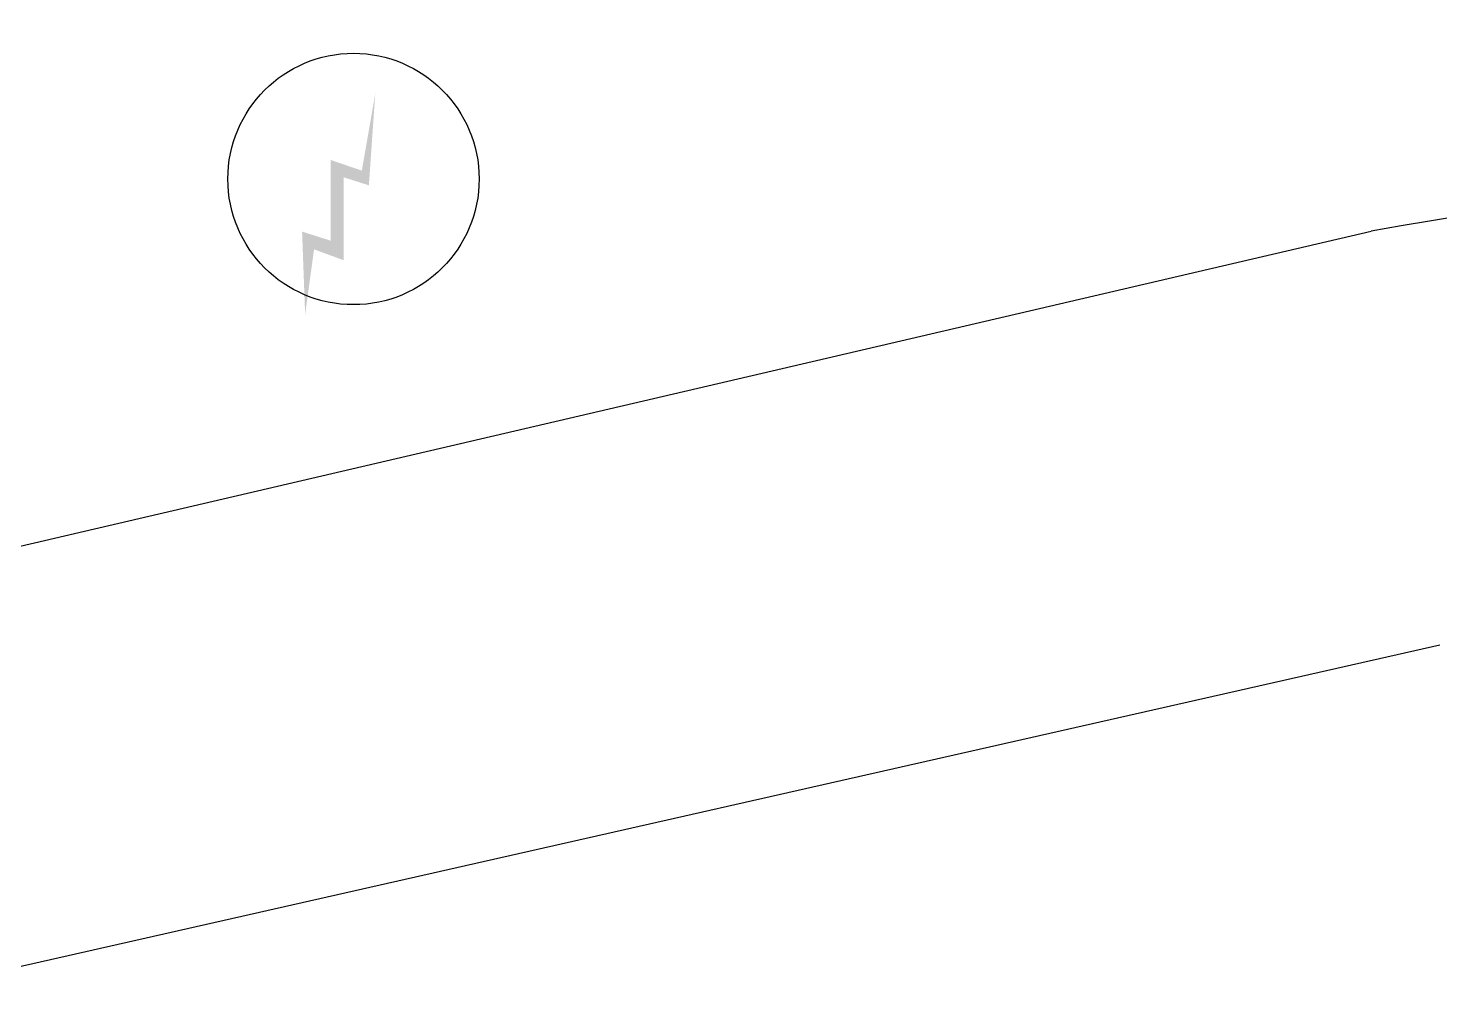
# Model space of a CAD drawing. Extents: x 2080 to 102394, y 2071 to 93424.
# Drawn here: x 89175 to 89692, y 77019 to 77376 of the extents above; entities that cross this region are included whole.
import ezdxf

# ---------------------------------------------------------------- set-up
doc = ezdxf.new("R2010")
doc.units = 0
doc.header["$LTSCALE"] = 20
doc.header["$MEASUREMENT"] = 0
doc.linetypes.add('CENTERX2', pattern=[4, 2.5, -0.5, 0.5, -0.5])
doc.layers.add('ASPHALT', color=9, linetype='CENTERX2', lineweight=25)
doc.layers.add('ELETRICIC POST', color=80, linetype='Continuous', lineweight=30)

# ---------------------------------------------------------------- blocks, each defined once
blk = doc.blocks.new('elec post')
at = {"layer": 'ELETRICIC POST', "extrusion": (-0.001584613606273064, -0.002676125280871132, 0.9999951636649049)}
blk.add_hatch(color=1, dxfattribs=at).paths.add_polyline_path([(586.2316244082731, 851.8258584952998), (586.1235353438918, 851.8898615641026), (586.0580524591029, 851.5499291547754), (586.155601481521, 851.8064086693468), (586.2657429292493, 851.734404476599), (586.343338106515, 852.071857832896), (586.4388586750396, 852.015296981395), (586.5510249332391, 852.382466320443), (586.423927115785, 852.081818091445), (586.3072707622135, 852.1542870526033)])
blk.add_hatch(color=1, dxfattribs=at).paths.add_polyline_path([(586.2316244082731, 851.8258584952998), (586.1235353438918, 851.8898615641026), (586.0580524591029, 851.5499291547754), (586.155601481521, 851.8064086693468), (586.2657429292493, 851.734404476599), (586.343338106515, 852.071857832896), (586.4388586750396, 852.015296981395), (586.5510249332391, 852.382466320443), (586.423927115785, 852.081818091445), (586.3072707622135, 852.1542870526033)])
at = {"layer": 'ELETRICIC POST', "color": 3, "extrusion": (9.540979117872437e-18, -0.003110087908742022, 0.9999951636649049)}
blk.add_circle((586.3778188025162, 852.048400393818, -2.649958243813843), 0.5246226562500002, dxfattribs=at)
blk.add_circle((586.3778188025162, 852.048400393818, -2.649958243813843), 0.5246226562500002, dxfattribs=at)

msp = doc.modelspace()

# ---------------------------------------------------------------- linework, layer by layer
at = {"layer": 'ASPHALT', "linetype": 'Continuous'}
msp.add_line((89692.0263857047, 77150.09717444963), (89112.06091993976, 77018.7781680914), dxfattribs=at)
msp.add_lwpolyline([(89094.10077271648, 77168.1463934133), (89666.88585692042, 77301.63097436375)], dxfattribs=at)
msp.add_arc((90177.40873095168, 74354.91306914578), 2990.615324283848, 86.10874807018435, 99.82900397030531, dxfattribs=at)

# ---------------------------------------------------------------- block references
at = {"layer": 'ELETRICIC POST', "xscale": 87.6876963152581, "yscale": 87.68769631527539, "zscale": 87.68769631527142, "rotation": 13.0160703838006}
msp.add_blockref('elec post', (56024.76677668524, -7054.791580246936), dxfattribs=at)

doc.saveas('drawing.dxf')
